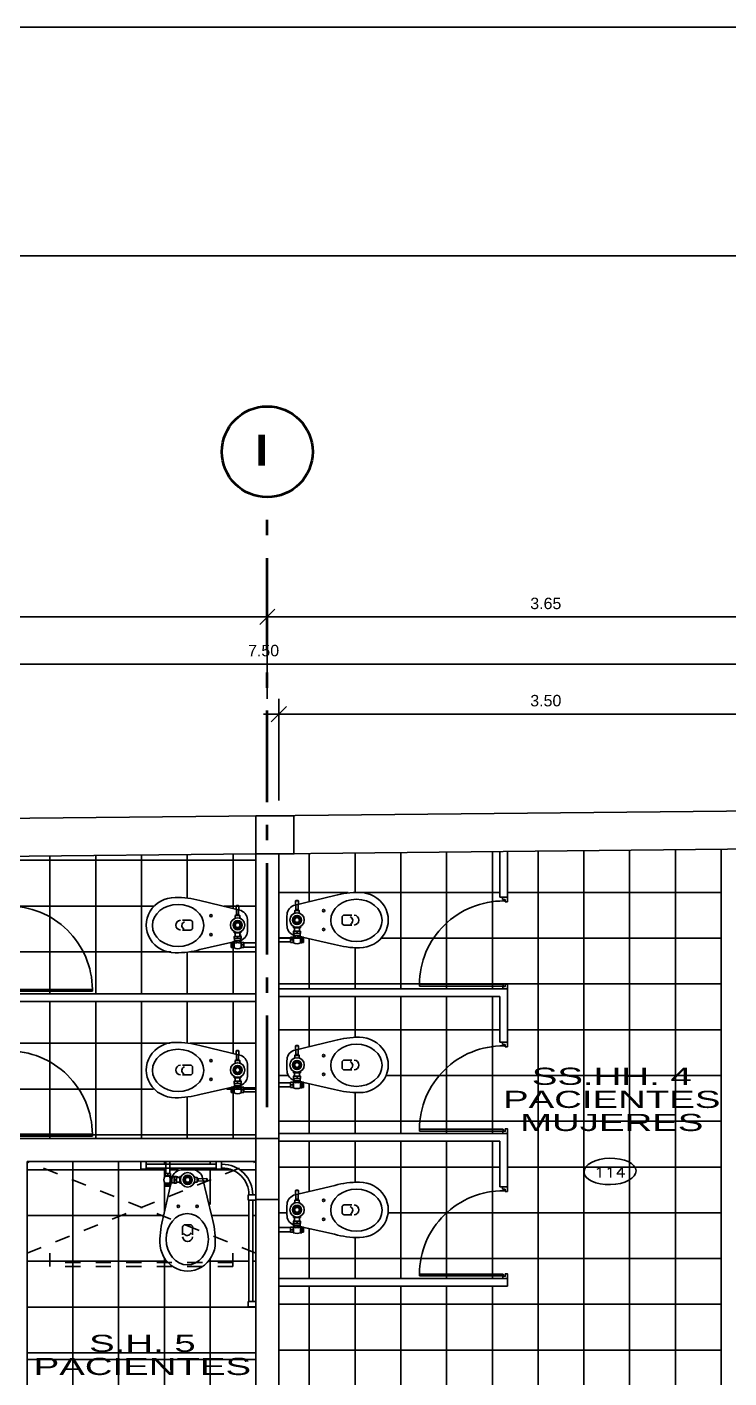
# Model space of a CAD drawing. Header units: millimetres. Extents: x 791 to 2661, y 209 to 602.
# Drawn here: x 1187.98 to 1192.58, y 545.15 to 554 of the extents above; entities that cross this region are included whole.
import ezdxf
from ezdxf.enums import TextEntityAlignment as Align

# ---------------------------------------------------------------- set-up
doc = ezdxf.new("R2010")
doc.units = ezdxf.units.MM
doc.header["$LTSCALE"] = 0.1
doc.header["$PDMODE"] = 3
for name, pattern in [('ACAD_ISO10W100', [18, 12, -3, 0, -3]), ('DASHDOT', [1, 0.5, -0.25, 0, -0.25]), ('DASHED2', [9.525, 6.35, -3.175]), ('HIDDEN', [9.525, 6.35, -3.175])]:
    doc.linetypes.add(name, pattern=pattern)
for name, color, linetype in [('01-COTAS EJE', 1, 'Continuous'), ('02', 8, 'Continuous'), ('06', 1, 'Continuous'), ('1TEXTO-05', 5, 'Continuous'), ('COLUMNAS', 1, 'Continuous'), ('N-AMB', 2, 'Continuous'), ('Pisos', 253, 'Continuous'), ('Proyecciones', 9, 'HIDDEN'), ('Puertas', 1, 'Continuous'), ('Sanitarios', 1, 'Continuous'), ('Ventana alta', 1, 'DASHED2')]:
    doc.layers.add(name, color=color, linetype=linetype)
doc.layers.add('EJES', color=1, linetype='DASHDOT', lineweight=40)
doc.styles.add('0', font='romans.SHX', dxfattribs={"width": 1.5})
doc.styles.add('ROMANS', font='', dxfattribs={"oblique": 1, "height": 0.075})
doc.styles.get('ROMANS').set_extended_font_data('Arial')
doc.dimstyles.new('COTAS 50', dxfattribs={"dimscale": 2, "dimtxt": 1.5, "dimasz": 0.02, "dimexe": 0.05, "dimexo": 0.05, "dimgap": 0.025, "dimtad": 3, "dimzin": 4, "dimdsep": 46, "dimtxsty": 'ROMANS', "dimblk": 'LLL', "dimcen": 0, "dimdle": 0.18, "dimclrd": 256, "dimclre": 1, "dimclrt": 3, "dimadec": 0, "dimazin": 0, "dimtfac": 1, "dimtix": 1, "dimtofl": 0, "dimtmove": 1, "dimatfit": 3, "dimldrblk": 'OPEN90', "dimfxl": 0.18, "dimtolj": 1, "dimtzin": 0, "dimarcsym": 0})
pattern_1 = [(360, (1192.53137, 543.82913), (7e-17, 0.3), []), (90, (1192.53137, 543.82913), (-0.3, 9e-17), [])]

# ---------------------------------------------------------------- blocks, each defined once
blk = doc.blocks.new('.6')
at = {"layer": '02'}
for p, q in [((-0.033, 0.579), (-0.033, 0.594)), ((-0.024, 0.579), (-0.033, 0.579)), ((-0.015, 0.579), (-0.024, 0.579)), ((-0.015, 0.564), (-0.015, 0.579)), ((0, 0.564), (-0.015, 0.564)), ((0, 0.594), (0, 0.564)), ((-0.5725, 0.0285), (-0.028, 0.0285)), ((-0.5725, 0.0285), (-0.5725, 0.0165)), ((-0.028, 0.0165), (-0.5725, 0.0165)), ((-0.028, 0.0285), (-0.028, 0.0165))]:
    blk.add_line(p, q, dxfattribs=at)
blk.add_lwpolyline([(0, 0), (-0.0304, 0), (-0.0304, 0.015), (-0.015, 0.015), (-0.015, 0.03), (0, 0.03)], close=True, dxfattribs=at)
at = {"layer": 'Puertas'}
for p, q in [((-0.024, 0.5695), (-0.015, 0.5695)), ((-0.028, 0.0165), (-0.028, 0.015))]:
    blk.add_line(p, q, dxfattribs=at)
blk.add_arc((-0.028, 0.025), 0.5445, 89.57456, 179.62972, dxfattribs=at)
blk = doc.blocks.new('LLL')
for p, q in [((0, 2.5), (0, -2.5)), ((2.5, 0), (-2.5, 0))]:
    blk.add_line(p, q)
at = {"color": 3}
blk.add_line((-1.25, -1.25), (1.25, 1.25), dxfattribs=at)
at = {"layer": 'Defpoints', "color": 0, "linetype": 'ByBlock'}
blk.add_point((0, 0), dxfattribs=at)
blk.add_point((0, 0), dxfattribs=at)
blk = doc.blocks.new('*D137')
at = {"layer": '01-COTAS EJE', "color": 1, "lineweight": -2, "transparency": 16777216}
for p, q in [((1185.8564, 549.5985), (1185.8564, 550.2359)), ((1189.5564, 549.5985), (1189.5564, 550.2359))]:
    blk.add_line(p, q, dxfattribs=at)
at = {"layer": '01-COTAS EJE', "lineweight": -2, "transparency": 16777216}
blk.add_line((1185.8964, 550.1359), (1189.5164, 550.1359), dxfattribs=at)
at = {"layer": 'Defpoints', "color": 0, "transparency": 16777216}
for p in [(1189.5564, 550.1359), (1185.8564, 549.4985), (1189.5564, 549.4985)]:
    blk.add_point(p, dxfattribs=at)
at = {"layer": '01-COTAS EJE', "lineweight": -2, "transparency": 16777216, "xscale": 0.04, "yscale": 0.04, "zscale": 0.04, "rotation": 180}
blk.add_blockref('LLL', (1185.8564, 550.1359), dxfattribs=at)
at = {"layer": '01-COTAS EJE', "lineweight": -2, "transparency": 16777216, "xscale": 0.04, "yscale": 0.04, "zscale": 0.04}
blk.add_blockref('LLL', (1189.5564, 550.1359), dxfattribs=at)
at = {"layer": '01-COTAS EJE', "color": 3, "transparency": 16777216, "insert": (1187.7064, 550.2242), "char_height": 0.075, "attachment_point": 5, "style": 'ROMANS'}
blk.add_mtext('\\A1;3.700', dxfattribs=at)
blk = doc.blocks.new('_OPEN90')
at = {"color": 0, "linetype": 'ByBlock', "ltscale": 0.7}
for p, q in [((0, 0), (-1, 0)), ((-0.5, 0.5), (0, 0)), ((0, 0), (-0.5, -0.5))]:
    blk.add_line(p, q, dxfattribs=at)
blk = doc.blocks.new('*D139')
at = {"layer": '01-COTAS EJE', "color": 1, "lineweight": -2, "ltscale": 0.15, "transparency": 16777216}
for p, q in [((1185.7814, 548.8946), (1185.7814, 549.9267)), ((1193.2814, 548.97), (1193.2814, 549.9267))]:
    blk.add_line(p, q, dxfattribs=at)
at = {"layer": '01-COTAS EJE', "lineweight": -2, "ltscale": 0.15, "transparency": 16777216}
blk.add_line((1193.2414, 549.8267), (1185.8214, 549.8267), dxfattribs=at)
at = {"layer": 'Defpoints', "color": 0, "ltscale": 0.15, "transparency": 16777216}
for p in [(1185.7814, 549.8267), (1193.2814, 548.87), (1185.7814, 548.7946)]:
    blk.add_point(p, dxfattribs=at)
at = {"layer": '01-COTAS EJE', "lineweight": -2, "ltscale": 0.15, "transparency": 16777216, "xscale": 0.04, "yscale": 0.04, "zscale": 0.04, "rotation": 180}
blk.add_blockref('LLL', (1185.7814, 549.8267), dxfattribs=at)
at = {"layer": '01-COTAS EJE', "lineweight": -2, "ltscale": 0.15, "transparency": 16777216, "xscale": 0.04, "yscale": 0.04, "zscale": 0.04}
blk.add_blockref('LLL', (1193.2814, 549.8267), dxfattribs=at)
at = {"layer": '01-COTAS EJE', "color": 3, "ltscale": 0.15, "transparency": 16777216, "insert": (1189.5314, 549.915), "char_height": 0.075, "attachment_point": 5, "style": 'ROMANS'}
blk.add_mtext('\\A1;7.50', dxfattribs=at)
blk = doc.blocks.new('A$C634057D1')
for p, q in [((0, 0), (0, -0.0778)), ((0.027, 0), (0.027, -0.0778)), ((-0.0857, -0.0538), (-0.1421, -0.0538)), ((-0.0035, -0.0778), (-0.0035, -0.0948)), ((0.0305, -0.0778), (-0.0035, -0.0778)), ((0.0135, -0.0795), (0.0135, -0.0931)), ((0.0305, -0.0778), (0.0305, -0.0948)), ((-0.212, -0.0973), (-0.2772, -0.3682)), ((-0.243, -0.1109), (-0.245, -0.1129)), ((-0.245, -0.1129), (-0.245, -0.1267)), ((-0.243, -0.1287), (-0.245, -0.1267)), ((-0.243, -0.1109), (-0.186, -0.1128)), ((-0.243, -0.1109), (-0.243, -0.1287)), ((-0.243, -0.1287), (-0.186, -0.1268)), ((-0.186, -0.1128), (-0.186, -0.1268)), ((-0.1795, -0.1048), (-0.182, -0.1073)), ((-0.182, -0.1323), (-0.182, -0.1073)), ((-0.1795, -0.1348), (-0.182, -0.1323)), ((-0.162, -0.1048), (-0.1795, -0.1048)), ((-0.1795, -0.1348), (-0.1795, -0.1048)), ((-0.162, -0.1348), (-0.1795, -0.1348)), ((-0.1591, -0.0988), (-0.162, -0.0988)), ((-0.162, -0.1062), (-0.162, -0.0988)), ((-0.162, -0.1334), (-0.162, -0.1408)), ((-0.1591, -0.1408), (-0.162, -0.1408)), ((-0.066, -0.0978), (-0.0744, -0.0978)), ((-0.066, -0.1418), (-0.0744, -0.1418)), ((-0.066, -0.0978), (-0.066, -0.1418)), ((-0.066, -0.1043), (-0.043, -0.1043)), ((-0.066, -0.1353), (-0.043, -0.1353)), ((-0.0477, -0.1043), (-0.0505, -0.0965)), ((-0.0472, -0.1043), (-0.0505, -0.0965)), ((-0.043, -0.0973), (-0.028, -0.0973)), ((-0.043, -0.1423), (-0.043, -0.0973)), ((-0.043, -0.1423), (-0.028, -0.1423)), ((-0.0408, -0.1198), (-0.0302, -0.1198)), ((-0.028, -0.1423), (-0.028, -0.0973)), ((-0.028, -0.0998), (-0.013, -0.0998)), ((-0.028, -0.1398), (-0.013, -0.1398)), ((-0.0169, -0.0973), (0.0437, -0.3664)), ((0.0037, -0.0993), (-0.013, -0.0993)), ((-0.013, -0.0993), (-0.013, -0.1403)), ((0.0037, -0.1403), (-0.013, -0.1403)), ((0.0331, -0.0948), (-0.0061, -0.0948)), ((-0.0061, -0.0948), (-0.0061, -0.0993)), ((0.0331, -0.0968), (-0.0061, -0.0968)), ((-0.0061, -0.1403), (-0.0061, -0.1518)), ((0.0331, -0.1428), (-0.0061, -0.1428)), ((0.0331, -0.1518), (-0.0061, -0.1518)), ((-0.0035, -0.1518), (-0.0035, -0.1618)), ((0.0305, -0.1618), (-0.0035, -0.1618)), ((0.0135, -0.1535), (0.0135, -0.1601)), ((0.0305, -0.1518), (0.0305, -0.1618)), ((0.0331, -0.0948), (0.0331, -0.0968)), ((0.0331, -0.1428), (0.0331, -0.1518)), ((-0.149, -0.4801), (-0.149, -0.4297)), ((-0.099, -0.4147), (-0.134, -0.4147)), ((-0.084, -0.4801), (-0.084, -0.4297))]:
    blk.add_line(p, q)
blk.add_lwpolyline([(-0.1257, -0.1038), (-0.135, -0.1198), (-0.1257, -0.1358), (-0.1073, -0.1358), (-0.098, -0.1198), (-0.1073, -0.1038)], close=True)
for centre, radius in [((-0.1165, -0.1198), 0.0475), ((-0.1165, -0.1198), 0.03), ((-0.1165, -0.1198), 0.029), ((-0.1165, -0.1198), 0.0261), ((-0.1165, -0.1198), 0.024), ((-0.1165, -0.1198), 0.0232), ((-0.1165, -0.1198), 0.016), ((-0.1783, -0.2941), 0.00767), ((-0.0547, -0.2941), 0.00767)]:
    blk.add_circle(centre, radius)
for centre, radius, start, end in [((-0.1462, -0.1253), 0.0716, 87.57807, 156.96042), ((-0.0827, -0.1253), 0.0716, 23.03958, 92.42193), ((0.005, -0.1001), 0.0223, 67.58788, 112.41212), ((0.022, -0.1001), 0.0223, 67.58788, 112.41212), ((-0.1802, -0.1176), 0.00754, 103.7683, 140.24247), ((-0.1802, -0.122), 0.00754, 219.75753, 256.2317), ((-0.1345, -0.1093), 0.0275, 157.58788, 171.3471), ((-0.1345, -0.1303), 0.0275, 188.6529, 202.41212), ((-0.0962, -0.1149), 0.0304, 7.81293, 34.26209), ((-0.0962, -0.1247), 0.0304, 325.73791, 352.18707), ((-0.0135, -0.1086), 0.0295, 157.58788, 202.41212), ((-0.0135, -0.131), 0.0295, 157.58788, 202.41212), ((-0.0575, -0.1086), 0.0295, 337.58788, 22.41212), ((-0.0575, -0.131), 0.0295, 337.58788, 22.41212), ((0.0241, -0.1198), 0.0371, 146.49155, 213.50845), ((0.005, -0.0725), 0.0223, 247.58788, 292.41212), ((0.005, -0.1741), 0.0223, 67.58788, 112.41212), ((0.005, -0.1395), 0.0223, 247.58788, 292.41212), ((0.039, -0.1198), 0.0408, 159.19873, 200.80127), ((0.022, -0.0725), 0.0223, 247.58788, 292.41212), ((0.022, -0.1741), 0.0223, 67.58788, 112.41212), ((0.022, -0.1395), 0.0223, 247.58788, 292.41212), ((-0.0134, -0.1198), 0.0519, 333.71578, 26.28422), ((-0.134, -0.4297), 0.015, 90, 180), ((-0.099, -0.4297), 0.015, 0, 90), ((-0.1165, -0.4921), 0.0326, 184.69817, 357.37177), ((-0.1138, -0.4582), 0.0267, 202.8247, 331.59324)]:
    blk.add_arc(centre, radius, start, end)
blk.add_ellipse((-0.1144, -0.5096), major_axis=(0, -0.1683), ratio=0.821749)
for centre, major_axis, ratio, start_param, end_param in [((-0.1165, -0.5233), (0, -0.3339), 0.543435, 4.229443, 4.728782), ((-0.1165, -0.5233), (0, -0.3339), 0.543435, 1.554403, 2.060025), ((-0.1165, -0.5288), (0, -0.1893), 0.958462, 4.712389, 7.853982)]:
    blk.add_ellipse(centre, major_axis=major_axis, ratio=ratio, start_param=start_param, end_param=end_param)
blk = doc.blocks.new('E-55')
at = {"ltscale": 2}
for p, q in [((-0.327, -0.2152), (-0.302, -0.2152)), ((-1.202, -0.8902), (-1.202, -0.9152))]:
    blk.add_line(p, q, dxfattribs=at)
for points in [[(-0.3345, -0.1802), (-0.3345, -0.2152), (-0.2845, -0.2152), (-0.2845, -0.1802)], [(-0.3345, -0.6749), (-0.3345, -0.7099), (-0.2845, -0.7099), (-0.2845, -0.6749)], [(-1.202, -0.8852), (-1.237, -0.8852), (-1.237, -0.9352), (-1.202, -0.9352)], [(-0.502, -0.8852), (-0.537, -0.8852), (-0.537, -0.9352), (-0.502, -0.9352)]]:
    blk.add_lwpolyline(points, close=True)
for points in [[(-0.327, -0.6749), (-0.327, -0.2152)], [(-0.302, -0.6749), (-0.302, -0.2152)], [(-1.202, -0.8902), (-0.537, -0.8902)], [(-1.202, -0.9152), (-0.537, -0.9152)]]:
    blk.add_lwpolyline(points, dxfattribs=at)
for points in [[(-0.502, -0.8902, 0.414214), (-0.327, -0.7152), (-0.327, -0.7099)], [(-0.502, -0.9152, 0.414214), (-0.302, -0.7152), (-0.302, -0.7099)]]:
    blk.add_lwpolyline(points, format="xyb", dxfattribs=at)
blk = doc.blocks.new('*D172')
at = {"layer": '01-COTAS EJE', "color": 1, "lineweight": -2, "ltscale": 0.15, "transparency": 16777216}
for p, q in [((1189.6314, 548.9333), (1189.6314, 549.5985)), ((1193.1314, 548.9685), (1193.1314, 549.5985))]:
    blk.add_line(p, q, dxfattribs=at)
at = {"layer": '01-COTAS EJE', "lineweight": -2, "ltscale": 0.15, "transparency": 16777216}
blk.add_line((1193.0914, 549.4985), (1189.6714, 549.4985), dxfattribs=at)
at = {"layer": 'Defpoints', "color": 0, "ltscale": 0.15, "transparency": 16777216}
for p in [(1189.6314, 549.4985), (1193.1314, 548.8685), (1189.6314, 548.8333)]:
    blk.add_point(p, dxfattribs=at)
at = {"layer": '01-COTAS EJE', "lineweight": -2, "ltscale": 0.15, "transparency": 16777216, "xscale": 0.04, "yscale": 0.04, "zscale": 0.04, "rotation": 180}
blk.add_blockref('LLL', (1189.6314, 549.4985), dxfattribs=at)
at = {"layer": '01-COTAS EJE', "lineweight": -2, "ltscale": 0.15, "transparency": 16777216, "xscale": 0.04, "yscale": 0.04, "zscale": 0.04}
blk.add_blockref('LLL', (1193.1314, 549.4985), dxfattribs=at)
at = {"layer": '01-COTAS EJE', "color": 3, "ltscale": 0.15, "transparency": 16777216, "insert": (1191.3814, 549.5867), "char_height": 0.075, "attachment_point": 5, "style": 'ROMANS'}
blk.add_mtext('\\A1;3.50', dxfattribs=at)
blk = doc.blocks.new('*D143')
at = {"layer": '01-COTAS EJE', "color": 1, "lineweight": -2, "ltscale": 0.15, "transparency": 16777216}
for p, q in [((1189.5564, 549.5985), (1189.5564, 550.2359)), ((1193.2064, 549.5985), (1193.2064, 550.2359))]:
    blk.add_line(p, q, dxfattribs=at)
at = {"layer": '01-COTAS EJE', "lineweight": -2, "ltscale": 0.15, "transparency": 16777216}
blk.add_line((1189.5964, 550.1359), (1193.1664, 550.1359), dxfattribs=at)
at = {"layer": 'Defpoints', "color": 0, "ltscale": 0.15, "transparency": 16777216}
for p in [(1193.2064, 550.1359), (1189.5564, 549.4985), (1193.2064, 549.4985)]:
    blk.add_point(p, dxfattribs=at)
at = {"layer": '01-COTAS EJE', "lineweight": -2, "ltscale": 0.15, "transparency": 16777216, "xscale": 0.04, "yscale": 0.04, "zscale": 0.04, "rotation": 180}
blk.add_blockref('LLL', (1189.5564, 550.1359), dxfattribs=at)
at = {"layer": '01-COTAS EJE', "lineweight": -2, "ltscale": 0.15, "transparency": 16777216, "xscale": 0.04, "yscale": 0.04, "zscale": 0.04}
blk.add_blockref('LLL', (1193.2064, 550.1359), dxfattribs=at)
at = {"layer": '01-COTAS EJE', "color": 3, "ltscale": 0.15, "transparency": 16777216, "insert": (1191.3814, 550.2242), "char_height": 0.075, "attachment_point": 5, "style": 'ROMANS'}
blk.add_mtext('\\A1;3.65', dxfattribs=at)

msp = doc.modelspace()

# ---------------------------------------------------------------- hatches: boundary and pattern name
at = {"layer": 'Pisos', "ltscale": 0.15}
h = msp.add_hatch(dxfattribs=at)
h.set_pattern_fill('_USER', color=256, scale=0.3, style=0, double=1, pattern_type=0)
h.set_pattern_definition([(360, (1187.83137, 543.74024), (7e-17, 0.3), []), (90, (1187.83137, 543.74024), (-0.3, 9e-17), [])])
h.paths.add_polyline_path([(1189.4814, 546.7152), (1187.8814, 546.7152), (1187.8814, 547.6152), (1189.4814, 547.6152)])
h.paths.add_polyline_path([(1188.9775, 547.3516), (1189.0239, 547.346), (1189.2319, 547.3039), (1189.2923, 547.2843), (1189.4047, 547.252), (1189.43, 547.1944), (1189.4329, 547.1509), (1189.4314, 547.1088), (1189.4033, 547.0751), (1189.3499, 547.0526), (1189.2333, 547.0287), (1189.1138, 547.0035), (1189, 546.9796), (1188.9588, 546.9824), (1188.9526, 546.983), (1188.8356, 547.0133), (1188.7878, 547.0652), (1188.7667, 547.1368), (1188.7639, 547.1747), (1188.8033, 547.2814), (1188.8679, 547.3306)])
h.paths.add_polyline_path([(1189.4814, 547.6652), (1187.8814, 547.6652), (1187.8814, 548.5657), (1189.4814, 548.5818)])
h.paths.add_polyline_path([(1188.9775, 548.3016), (1189.0239, 548.296), (1189.2319, 548.2539), (1189.2923, 548.2343), (1189.4047, 548.202), (1189.43, 548.1444), (1189.4329, 548.1009), (1189.4314, 548.0588), (1189.4033, 548.0251), (1189.3499, 548.0026), (1189.2333, 547.9787), (1189.1138, 547.9535), (1189, 547.9296), (1188.9588, 547.9324), (1188.9526, 547.933), (1188.8356, 547.9633), (1188.7878, 548.0152), (1188.7667, 548.0868), (1188.7639, 548.1247), (1188.8033, 548.2314), (1188.8679, 548.2806)])
h = msp.add_hatch(dxfattribs=at)
h.set_pattern_fill('_USER', color=256, scale=0.3, style=0, double=1, pattern_type=0)
h.set_pattern_definition(pattern_1)
h.paths.add_polyline_path([(1192.5314, 548.6125), (1191.1314, 548.5984), (1191.1314, 548.2984), (1191.1314, 548.2984), (1191.1314, 548.2681), (1191.1162, 548.2681), (1191.1162, 548.2736), (1191.1071, 548.2736, 0.011711), (1191.0814, 548.2732), (1191.0814, 547.7272), (1191.103, 547.7272), (1191.103, 547.7135), (1191.1162, 547.7135), (1191.1162, 547.7287), (1191.1314, 547.7287), (1191.1314, 547.6984), (1191.1314, 547.6984), (1191.1314, 547.3484), (1191.1314, 547.3181), (1191.1162, 547.3181), (1191.1162, 547.3236), (1191.1071, 547.3236, 0.011711), (1191.0814, 547.3232), (1191.0814, 546.7772), (1191.103, 546.7772), (1191.103, 546.7635), (1191.1162, 546.7635), (1191.1162, 546.7787), (1191.1314, 546.7787), (1191.1314, 546.7484), (1191.1314, 546.3984), (1191.1314, 546.3681), (1191.1162, 546.3681), (1191.1162, 546.3736), (1191.1071, 546.3736, 0.011711), (1191.0814, 546.3732), (1191.0814, 545.8272), (1191.103, 545.8272), (1191.103, 545.8135), (1191.1162, 545.8135), (1191.1162, 545.8287), (1191.1314, 545.8287), (1191.1314, 545.7984), (1191.1314, 545.7484), (1189.6314, 545.7484), (1189.6314, 545.3108), (1192.5314, 545.3108)])
h.paths.add_polyline_path([(1192.5314, 545.3108), (1190.74, 545.3108), (1189.6314, 545.3108), (1189.6314, 543.8291), (1189.6591, 543.8291), (1189.6591, 544.7347), (1189.7091, 544.7347, -0.355673), (1190.6007, 543.8291), (1190.6314, 543.8291), (1192.5314, 543.8291)])
h.paths.add_polyline_path([(1189.7091, 544.7347), (1189.7091, 543.8291), (1190.6007, 543.8291, 0.355673)], flags=17)
h.paths.add_polyline_path([(1190.6007, 543.8291), (1189.7091, 543.8291), (1189.7091, 543.7902), (1189.6591, 543.7902), (1189.6591, 543.7402), (1189.6869, 543.7402), (1190.5758, 543.7402), (1190.6036, 543.7402), (1190.6036, 543.7902, 0.00969)])
h = msp.add_hatch(dxfattribs=at)
h.set_pattern_fill('_USER', color=256, scale=0.3, style=0, double=1, pattern_type=0)
h.set_pattern_definition(pattern_1)
h.paths.add_polyline_path([(1189.6314, 545.7984), (1191.0814, 545.7984), (1191.0814, 546.6984), (1189.6314, 546.6984)])
h.paths.add_polyline_path([(1190.1601, 546.0669), (1190.154, 546.0663), (1190.1127, 546.0635), (1189.9989, 546.0874), (1189.8794, 546.1126), (1189.7628, 546.1365), (1189.7094, 546.159), (1189.6813, 546.1927), (1189.6799, 546.2348), (1189.6827, 546.2783), (1189.708, 546.3359), (1189.8204, 546.3682), (1189.8808, 546.3878), (1190.0888, 546.4299), (1190.1352, 546.4355), (1190.2448, 546.4145), (1190.3095, 546.3654), (1190.3488, 546.2587), (1190.346, 546.2207), (1190.3249, 546.1491), (1190.2771, 546.0972)])
h.paths.add_polyline_path([(1189.6314, 546.7484), (1191.0814, 546.7484), (1191.0814, 547.6484), (1189.6314, 547.6484)])
h.paths.add_polyline_path([(1189.6827, 547.2283), (1189.708, 547.2859), (1189.8204, 547.3182), (1189.8808, 547.3378), (1190.0888, 547.3799), (1190.1352, 547.3855), (1190.2448, 547.3645), (1190.3095, 547.3154), (1190.3488, 547.2087), (1190.346, 547.1707), (1190.3249, 547.0991), (1190.2771, 547.0472), (1190.1601, 547.0169), (1190.154, 547.0163), (1190.1127, 547.0135), (1189.9989, 547.0374), (1189.8794, 547.0626), (1189.7628, 547.0865), (1189.7094, 547.109), (1189.6813, 547.1427), (1189.6799, 547.1848)])
h.paths.add_polyline_path([(1189.6314, 547.6984), (1191.0814, 547.6984), (1191.0814, 548.5979), (1189.6314, 548.5833)])
h.paths.add_polyline_path([(1189.8808, 548.2878), (1190.0888, 548.3299), (1190.1352, 548.3355), (1190.2448, 548.3145), (1190.3095, 548.2654), (1190.3488, 548.1587), (1190.346, 548.1207), (1190.3249, 548.0491), (1190.2771, 547.9972), (1190.1601, 547.9669), (1190.154, 547.9663), (1190.1127, 547.9635), (1189.9989, 547.9874), (1189.8794, 548.0126), (1189.7628, 548.0365), (1189.7094, 548.059), (1189.6813, 548.0927), (1189.6799, 548.1348), (1189.6827, 548.1783), (1189.708, 548.2359), (1189.8204, 548.2682)])
h = msp.add_hatch(dxfattribs=at)
h.set_pattern_fill('_USER', color=256, scale=0.3, style=0, double=1, pattern_type=0)
h.set_pattern_definition([(360, (1187.98137, 545.3108), (7e-17, 0.3), []), (90, (1187.98137, 545.3108), (-0.3, 9e-17), [])])
h.paths.add_polyline_path([(1189.4814, 545.6127), (1189.4314, 545.6127), (1189.4314, 545.6477), (1189.4364, 545.6477), (1189.4364, 545.8152), (1187.9814, 545.8152), (1187.9814, 545.3108), (1189.4814, 545.3108)])
edge = h.paths.add_edge_path()
edge.add_ellipse((1189.0341, 546.0364), major_axis=(0, 0.1893), ratio=0.958462, start_angle=153.26595, end_angle=213.01186, ccw=False)
edge.add_line((1188.9524, 545.8674), (1188.9361, 545.8722))
edge.add_line((1188.9361, 545.8722), (1188.9301, 545.8777))
edge.add_line((1188.9301, 545.8777), (1187.9814, 545.8777))
edge.add_line((1187.9814, 545.8777), (1187.9814, 545.8152))
edge.add_line((1187.9814, 545.8152), (1189.4364, 545.8152))
edge.add_line((1189.4364, 545.8152), (1189.4364, 545.8777))
edge.add_line((1189.4364, 545.8777), (1189.1329, 545.8777))
h.paths.add_polyline_path([(1188.9029, 545.9027), (1187.9814, 545.9027), (1187.9814, 545.8777), (1188.9301, 545.8777)])
edge = h.paths.add_edge_path()
edge.add_ellipse((1189.0341, 546.0364), major_axis=(0, 0.1893), ratio=0.958462, start_angle=112.10776, end_angle=121.80664, ccw=False)
edge.add_line((1188.866, 545.9652), (1187.9814, 545.9652))
edge.add_line((1187.9814, 545.9652), (1187.9814, 545.9027))
edge.add_line((1187.9814, 545.9027), (1188.9029, 545.9027))
edge.add_line((1188.9029, 545.9027), (1188.8842, 545.9199))
edge.add_line((1188.8842, 545.9199), (1188.8799, 545.9367))
edge = h.paths.add_edge_path()
edge.add_ellipse((1189.0341, 546.0419), major_axis=(0, 0.3339), ratio=0.543435, start_angle=61.96924, end_angle=77.19482, ccw=False)
edge.add_line((1188.8739, 546.1988), (1188.8841, 546.2442))
edge.add_line((1188.8841, 546.2442), (1188.8996, 546.3177))
edge.add_line((1188.8996, 546.3177), (1188.9172, 546.4034))
edge.add_line((1188.9172, 546.4034), (1188.8871, 546.4034))
edge.add_line((1188.8871, 546.4034), (1188.8871, 546.4134))
edge.add_line((1188.8871, 546.4134), (1188.8844, 546.4134))
edge.add_line((1188.8844, 546.4134), (1188.8844, 546.4224))
edge.add_arc((1188.931, 546.4454), 0.0519, 153.71578, 206.28422, ccw=False)
edge.add_line((1188.8844, 546.4684), (1188.8844, 546.4704))
edge.add_line((1188.8844, 546.4704), (1188.8871, 546.4704))
edge.add_line((1188.8871, 546.4704), (1188.8871, 546.4874))
edge.add_line((1188.8871, 546.4874), (1188.8906, 546.4874))
edge.add_line((1188.8906, 546.4874), (1188.8906, 546.5227))
edge.add_line((1188.8906, 546.5227), (1188.7614, 546.5227))
edge.add_line((1188.7614, 546.5227), (1188.7614, 546.5152))
edge.add_line((1188.7614, 546.5152), (1188.7264, 546.5152))
edge.add_line((1188.7264, 546.5152), (1188.7264, 546.5652))
edge.add_line((1188.7264, 546.5652), (1187.9814, 546.5652))
edge.add_line((1187.9814, 546.5652), (1187.9814, 545.9652))
edge.add_line((1187.9814, 545.9652), (1188.866, 545.9652))
edge.add_ellipse((1189.0341, 546.0364), major_axis=(0, 0.1893), ratio=0.958462, start_angle=90, end_angle=112.10776, ccw=False)
edge.add_ellipse((1189.0341, 546.0419), major_axis=(0, 0.3339), ratio=0.543435, start_angle=88.25135, end_angle=90.93926, ccw=False)
edge.add_line((1188.8527, 546.0521), (1188.8505, 546.0844))
edge.add_line((1188.8505, 546.0844), (1188.8571, 546.1159))
edge = h.paths.add_edge_path()
edge.add_line((1189.4364, 546.3127), (1189.4314, 546.3127))
edge.add_line((1189.4314, 546.3127), (1189.4314, 546.3477))
edge.add_line((1189.4314, 546.3477), (1189.4364, 546.3477))
edge.add_arc((1189.2614, 546.3477), 0.175, 0, 90)
edge.add_line((1189.2614, 546.5227), (1189.256, 546.5227))
edge.add_line((1189.256, 546.5227), (1189.256, 546.5152))
edge.add_line((1189.256, 546.5152), (1189.221, 546.5152))
edge.add_line((1189.221, 546.5152), (1189.221, 546.5227))
edge.add_line((1189.221, 546.5227), (1188.9176, 546.5227))
edge.add_line((1188.9176, 546.5227), (1188.9176, 546.4874))
edge.add_line((1188.9176, 546.4874), (1188.9211, 546.4874))
edge.add_line((1188.9211, 546.4874), (1188.9211, 546.4704))
edge.add_line((1188.9211, 546.4704), (1188.9237, 546.4704))
edge.add_line((1188.9237, 546.4704), (1188.9237, 546.4669))
edge.add_arc((1188.8934, 546.4454), 0.0371, 33.50845, 35.41361, ccw=False)
edge.add_line((1188.9244, 546.4659), (1188.9306, 546.4659))
edge.add_line((1188.9306, 546.4659), (1188.9306, 546.4654))
edge.add_line((1188.9306, 546.4654), (1188.9339, 546.4654))
edge.add_line((1188.9339, 546.4654), (1188.9344, 546.4679))
edge.add_arc((1189.0003, 546.4399), 0.0716, 140.70859, 156.96042, ccw=False)
edge.add_line((1188.9449, 546.4852), (1188.946, 546.4877))
edge.add_line((1188.946, 546.4877), (1188.953, 546.4935))
edge.add_arc((1189.0003, 546.4399), 0.0716, 128.27791, 131.38737, ccw=False)
edge.add_line((1188.9559, 546.496), (1188.9797, 546.5158))
edge.add_line((1188.9797, 546.5158), (1189.0218, 546.5172))
edge.add_line((1189.0218, 546.5172), (1189.0653, 546.5144))
edge.add_line((1189.0653, 546.5144), (1189.0737, 546.5107))
edge.add_arc((1189.0637, 546.4399), 0.0716, 50.51878, 82.03328, ccw=False)
edge.add_line((1189.1092, 546.4951), (1189.1229, 546.4891))
edge.add_line((1189.1229, 546.4891), (1189.1279, 546.4715))
edge.add_arc((1189.0637, 546.4399), 0.0716, 23.03958, 26.2805, ccw=False)
edge.add_line((1189.1296, 546.4679), (1189.1329, 546.4543))
edge.add_line((1189.1329, 546.4543), (1189.1331, 546.4534))
edge.add_line((1189.1331, 546.4534), (1189.1626, 546.4544))
edge.add_line((1189.1626, 546.4544), (1189.1626, 546.4364))
edge.add_line((1189.1626, 546.4364), (1189.1378, 546.4372))
edge.add_line((1189.1378, 546.4372), (1189.1551, 546.3767))
edge.add_line((1189.1551, 546.3767), (1189.1748, 546.3163))
edge.add_line((1189.1748, 546.3163), (1189.2169, 546.1083))
edge.add_line((1189.2169, 546.1083), (1189.2225, 546.0619))
edge.add_line((1189.2225, 546.0619), (1189.215, 546.0229))
edge.add_ellipse((1189.0341, 546.0364), major_axis=(0, 0.1893), ratio=0.958462, start_angle=251.43895, end_angle=265.89233, ccw=False)
edge.add_line((1189.2061, 545.9762), (1189.204, 545.9652))
edge.add_line((1189.204, 545.9652), (1189.4364, 545.9652))
edge.add_line((1189.4364, 545.9652), (1189.4364, 546.3127))
h.paths.add_polyline_path([(1189.4814, 546.5652), (1189.256, 546.5652), (1189.256, 546.5477), (1189.2614, 546.5477, -0.414214), (1189.4614, 546.3477), (1189.4814, 546.3477)])
edge = h.paths.add_edge_path()
edge.add_line((1189.4364, 545.9652), (1189.204, 545.9652))
edge.add_line((1189.204, 545.9652), (1189.2015, 545.9523))
edge.add_line((1189.2015, 545.9523), (1189.1806, 545.9249))
edge.add_ellipse((1189.0341, 546.0364), major_axis=(0, 0.1893), ratio=0.958462, start_angle=229.27909, end_angle=233.88791, ccw=False)
edge.add_line((1189.1716, 545.9129), (1189.1638, 545.9027))
edge.add_line((1189.1638, 545.9027), (1189.4364, 545.9027))
edge.add_line((1189.4364, 545.9027), (1189.4364, 545.9652))
edge = h.paths.add_edge_path()
edge.add_line((1189.4364, 545.9027), (1189.1638, 545.9027))
edge.add_line((1189.1638, 545.9027), (1189.1523, 545.8876))
edge.add_line((1189.1523, 545.8876), (1189.1409, 545.8834))
edge.add_ellipse((1189.0341, 546.0364), major_axis=(0, 0.1893), ratio=0.958462, start_angle=213.01186, end_angle=216.05437, ccw=False)
edge.add_line((1189.1329, 545.8777), (1189.4364, 545.8777))
edge.add_line((1189.4364, 545.8777), (1189.4364, 545.9027))
h.paths.add_polyline_path([(1189.4814, 545.8152), (1189.4614, 545.8152), (1189.4614, 545.6477), (1189.4814, 545.6477)])
h.paths.add_polyline_path([(1189.4814, 545.8777), (1189.4614, 545.8777), (1189.4614, 545.8152), (1189.4814, 545.8152)])
h.paths.add_polyline_path([(1189.4814, 545.9027), (1189.4614, 545.9027), (1189.4614, 545.8777), (1189.4814, 545.8777)])
h.paths.add_polyline_path([(1189.4814, 545.9652), (1189.4614, 545.9652), (1189.4614, 545.9027), (1189.4814, 545.9027)])
h.paths.add_polyline_path([(1189.4814, 546.3127), (1189.4614, 546.3127), (1189.4614, 545.9652), (1189.4814, 545.9652)])
h.paths.add_polyline_path([(1188.8906, 546.5652), (1188.7614, 546.5652), (1188.7614, 546.5477), (1188.8906, 546.5477)], flags=17)
h.paths.add_polyline_path([(1189.221, 546.5652), (1188.9176, 546.5652), (1188.9176, 546.5477), (1189.221, 546.5477)])
h = msp.add_hatch(dxfattribs=at)
h.set_pattern_fill('_USER', color=256, scale=0.3, style=0, double=1, pattern_type=0)
h.set_pattern_definition([(360, (1187.98137, 543.76802), (7e-17, 0.3), []), (90, (1187.98137, 543.76802), (-0.3, 9e-17), [])])
h.paths.add_polyline_path([(1187.9814, 545.3108), (1187.9814, 543.8291), (1188.9814, 543.8291), (1188.9814, 543.8291), (1189.4814, 543.8291), (1189.4814, 545.3108)])
h.paths.add_polyline_path([(1188.9258, 543.768), (1188.9258, 543.8291), (1188.0369, 543.8291), (1188.0369, 543.768)])

# ---------------------------------------------------------------- linework, layer by layer
msp.add_lwpolyline([(1212.3155, 508.304), (1212.3155, 554.004), (1152.3155, 554.004), (1152.3155, 508.304)], close=True)
at = {"layer": '02'}
for p, q in [((1191.0814, 548.5979), (1191.0814, 548.2984)), ((1191.1314, 548.5984), (1191.1314, 548.2984)), ((1192.5314, 548.6125), (1192.5314, 543.8291)), ((1191.0814, 548.2984), (1191.1314, 548.2984)), ((1189.6314, 547.6984), (1191.1314, 547.6984)), ((1191.1314, 547.6984), (1191.1314, 547.3484)), ((1189.4814, 547.6652), (1187.8314, 547.6652)), ((1189.4814, 547.6152), (1187.8814, 547.6152)), ((1189.6314, 547.6484), (1191.0814, 547.6484)), ((1191.0814, 547.6484), (1191.0814, 547.3484)), ((1191.0814, 547.3484), (1191.1314, 547.3484)), ((1189.6314, 546.7484), (1191.1314, 546.7484)), ((1191.1314, 546.7484), (1191.1314, 546.3984)), ((1189.6314, 546.6984), (1191.0814, 546.6984)), ((1191.0814, 546.6984), (1191.0814, 546.3984)), ((1191.0814, 546.3984), (1191.1314, 546.3984)), ((1189.6314, 545.7984), (1191.1314, 545.7984)), ((1189.6314, 545.7484), (1191.1314, 545.7484)), ((1191.1314, 545.7484), (1191.1314, 545.7984))]:
    msp.add_line(p, q, dxfattribs=at)
at = {"layer": '06'}
for p, q in [((1193.2814, 548.87), (1185.7814, 548.7946)), ((1189.4814, 548.5818), (1185.9314, 548.5461)), ((1189.4814, 548.5818), (1189.4814, 546.7152)), ((1193.1314, 548.6185), (1189.6314, 548.5833)), ((1189.6314, 548.5833), (1189.6314, 543.6791)), ((1187.8314, 546.7152), (1189.4814, 546.7152)), ((1187.9814, 546.5652), (1187.9814, 543.8291)), ((1189.4814, 546.5652), (1187.9814, 546.5652)), ((1189.4814, 546.5652), (1189.4814, 543.8291))]:
    msp.add_line(p, q, dxfattribs=at)
at = {"layer": '06', "color": 6}
msp.add_lwpolyline([(1210.8155, 509.804), (1210.8155, 552.504), (1153.8155, 552.504), (1153.8155, 509.804)], close=True, dxfattribs=at)
at = {"layer": 'COLUMNAS', "ltscale": 0.15}
for points in [[(1189.4814, 548.5818), (1189.7314, 548.5818), (1189.7314, 548.8318), (1189.4814, 548.8318)], [(1189.6314, 546.7152), (1189.4814, 546.7152), (1189.4814, 546.3152), (1189.6314, 546.3152)]]:
    msp.add_lwpolyline(points, close=True, dxfattribs=at)
at = {"layer": 'EJES', "linetype": 'ACAD_ISO10W100', "ltscale": 0.5}
msp.add_line((1189.5564, 546.9222), (1189.5564, 550.9212), dxfattribs=at)
at = {"layer": 'EJES', "color": 2, "linetype": 'Continuous'}
msp.add_circle((1189.5564, 551.2188), 0.2976, dxfattribs=at)
at = {"layer": 'N-AMB', "ltscale": 0.5, "extrusion": (0, 0, -1)}
msp.add_ellipse((1191.8033, 546.5003), major_axis=(-0.1707, -0.0044), ratio=0.506987, dxfattribs=at)
at = {"layer": 'Pisos', "ltscale": 0.15}
for p, q in [((1188.1314, 547.694), (1188.1314, 548.1686)), ((1187.6087, 547.9402), (1188.3497, 547.9402)), ((1188.1314, 546.744), (1188.1314, 547.2186)), ((1187.6087, 547.0402), (1188.3208, 547.0402))]:
    msp.add_line(p, q, dxfattribs=at)
at = {"layer": 'Proyecciones', "ltscale": 0.15}
for p, q in [((1187.9814, 545.9652), (1189.4814, 546.5652)), ((1189.4814, 545.9652), (1187.9814, 546.5652))]:
    msp.add_line(p, q, dxfattribs=at)
at = {"layer": 'Ventana alta', "linetype": 'DASHED2', "ltscale": 0.15}
for p, q in [((1188.1314, 545.8777), (1188.1314, 545.9652)), ((1189.3314, 545.8777), (1189.3314, 545.9652)), ((1189.3314, 545.9027), (1188.1314, 545.9027)), ((1189.3314, 545.8777), (1188.1314, 545.8777))]:
    msp.add_line(p, q, dxfattribs=at)

# ---------------------------------------------------------------- block references
at = {"layer": 'Puertas', "yscale": 1.010101010101152}
for p, xscale, zscale in [((1187.8314, 547.6652), -1.010101010101152, 1.010101010101117), ((1191.1314, 547.6984), 1.010101010101152, 1.010101010101152), ((1191.1314, 546.7484), 1.010101010101152, 1.010101010101152), ((1187.8314, 546.7152), -1.010101010101152, 1.010101010101117), ((1191.1314, 545.7984), 1.010101010101152, 1.010101010101152)]:
    msp.add_blockref('.6', p, dxfattribs=dict(at, xscale=xscale, zscale=zscale))
at = {"layer": 'Sanitarios', "xscale": -1, "rotation": 90}
for p in [(1189.6314, 548.0319), (1189.6314, 547.0819), (1189.6314, 546.1319)]:
    msp.add_blockref('A$C634057D1', p, dxfattribs=at)
at = {"layer": 'Sanitarios'}
for name, p, rotation in [('A$C634057D1', (1189.4814, 547.9987), 270), ('A$C634057D1', (1189.4814, 547.0487), 270), ('E-55', (1188.5461, 546.8497), 89.99999999999999)]:
    msp.add_blockref(name, p, dxfattribs=dict(at, rotation=rotation))
at = {"layer": 'Sanitarios', "xscale": -1}
msp.add_blockref('A$C634057D1', (1188.9176, 546.5652), dxfattribs=at)

# ---------------------------------------------------------------- texts
at = {"layer": '1TEXTO-05', "style": 'ROMANS', "width": 1.6}
for s, p in [('SS.HH. 4', (1191.8142, 547.0681)), ('PACIENTES', (1191.8142, 546.9166)), ('MUJERES', (1191.8142, 546.7652)), ('S.H. 5', (1188.7375, 545.3169)), ('PACIENTES', (1188.7375, 545.1655))]:
    msp.add_text(s, height=0.1125, dxfattribs=at).set_placement(p, align=Align.CENTER)
at = {"layer": 'EJES', "color": 3, "style": 'ROMANS', "width": 1.6}
msp.add_text('I', height=0.2046, dxfattribs=at).set_placement((1189.5194, 551.1273), align=Align.CENTER)
at = {"layer": 'N-AMB', "color": 3, "ltscale": 0.5, "style": '0', "width": 1.2}
msp.add_text('114', height=0.06743, dxfattribs=at).set_placement((1191.8027, 546.4949), align=Align.MIDDLE)

# ---------------------------------------------------------------- dimensions: what is measured, and where the dimension line sits
at = {"layer": '01-COTAS EJE'}
dim = msp.add_linear_dim(base=(1189.5564, 550.1359), p1=(1185.8564, 549.4985), p2=(1189.5564, 549.4985), angle=180, dimstyle='COTAS 50', override={"dimdec": 3}, dxfattribs=at)
dim.commit()
dim.dimension.update_dxf_attribs({"geometry": '*D137', "text_midpoint": (1187.7064, 550.2242)})
at = {"layer": '01-COTAS EJE', "ltscale": 0.15}
for base, p1, p2, picture, middle in [((1193.2064, 550.1359), (1189.5564, 549.4985), (1193.2064, 549.4985), '*D143', (1191.3814, 550.2242)), ((1185.7814, 549.8267), (1193.2814, 548.87), (1185.7814, 548.7946), '*D139', (1189.5314, 549.915))]:
    dim = msp.add_linear_dim(base=base, p1=p1, p2=p2, angle=180, dimstyle='COTAS 50', dxfattribs=at)
    dim.commit()
    dim.dimension.update_dxf_attribs({"geometry": picture, "text_midpoint": middle})
dim = msp.add_linear_dim(base=(1189.6314, 549.4985), p1=(1193.1314, 548.8685), p2=(1189.6314, 548.8333), dimstyle='COTAS 50', dxfattribs=at)
dim.commit()
dim.dimension.update_dxf_attribs({"geometry": '*D172', "text_midpoint": (1191.3814, 549.5867)})

doc.saveas('drawing.dxf')
